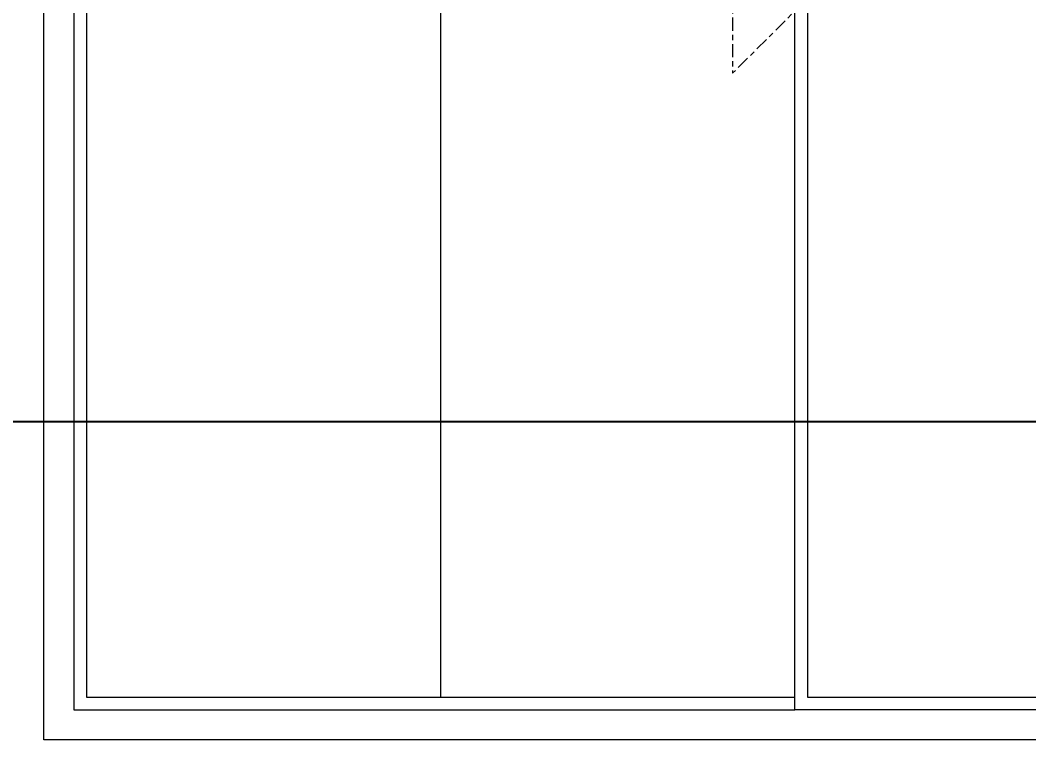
# Model space of a CAD drawing. Header units: millimetres. Extents: x -35190 to 411743, y -233114 to 23872.
# Drawn here: x 83979 to 85188, y -211786 to -210923 of the extents above; entities that cross this region are included whole.
import ezdxf

# ---------------------------------------------------------------- set-up
doc = ezdxf.new("R2010")
doc.units = ezdxf.units.MM
doc.linetypes.add('Centre', pattern=[31.75, 6.35, -4.7625, 15.875, -4.7625])
for name, color, linetype, lineweight in [('A-ANNO-DIMS', 211, 'Continuous', 9), ('A-GLAZ', 151, 'Continuous', 18), ('A-WALL', 113, 'Continuous', 18)]:
    doc.layers.add(name, color=color, linetype=linetype, lineweight=lineweight)
doc.styles.add('Arial_3', font='arial.ttf', dxfattribs={"width": 0.8, "height": 375})
doc.dimstyles.new('main_4_5mm', dxfattribs={"dimscale": 304.8, "dimtxt": 382.597275, "dimasz": 0.738189, "dimexe": 0.590551, "dimexo": 0.0625, "dimgap": 0.024606, "dimtad": 1, "dimdec": 0, "dimzin": 0, "dimdsep": 46, "dimtxsty": 'Arial_3', "dimblk1": 'OBLIQUE', "dimblk2": 'OBLIQUE', "dimsah": 1, "dimcen": 0.09, "dimdle": 0.590551, "dimazin": 0, "dimtfac": 1, "dimtdec": 4, "dimtix": 1, "dimtmove": 0, "dimatfit": 3, "dimfxl": 0.590551, "dimfxlon": 1, "dimtvp": 1, "dimtolj": 1, "dimtzin": 0, "dimarcsym": 2})

# ---------------------------------------------------------------- blocks, each defined once
blk = doc.blocks.new('Sliding - 2L - SL1_8 X 1_8-417365-Section 3')
at = {"layer": 'A-GLAZ'}
for p, q in [((-7715.1, 3154), (-7715.1, 1486)), ((-6851.1, 1486), (-6851.1, 3154)), ((-7700.1, 3139), (-7700.1, 1501)), ((-7275.6, 3139), (-7275.6, 1501)), ((-6836, 3138.9), (-6836, 1501.1)), ((-7700.1, 1501), (-6851.1, 1501)), ((-6836, 1501.1), (-6002.2, 1501.1)), ((-7715.1, 1486), (-6851.1, 1486)), ((-5987.1, 1486), (-6851.1, 1486))]:
    blk.add_line(p, q, dxfattribs=at)
at = {"layer": 'A-GLAZ', "linetype": 'Centre'}
for p in [(-6925.6, 2390.7), (-6854.9, 2320)]:
    blk.add_line(p, (-6925.6, 2249.3), dxfattribs=at)
blk = doc.blocks.new('_Oblique')
at = {"color": 0, "linetype": 'ByBlock', "lineweight": -2}
blk.add_line((-0.5, -0.5), (0.5, 0.5), dxfattribs=at)
blk = doc.blocks.new('*D1385')
at = {"layer": 'A-ANNO-DIMS', "color": 0, "lineweight": -2, "transparency": 16777216}
for p, q in [((81667.7, -211565.6), (81667.7, -211224.6)), ((89892.7, -211565.6), (89892.7, -211224.6)), ((90072.7, -211404.6), (81487.7, -211404.6))]:
    blk.add_line(p, q, dxfattribs=at)
at = {"layer": 'Defpoints', "color": 0, "transparency": 16777216}
for p in [(81667.7, -211404.6), (81667.7, -211584.6), (89892.7, -211584.6)]:
    blk.add_point(p, dxfattribs=at)
at = {"layer": 'A-ANNO-DIMS', "color": 0, "lineweight": -2, "transparency": 16777216, "xscale": 224.9999999999999, "yscale": 224.9999999999999, "zscale": 224.9999999999999, "rotation": 180}
blk.add_blockref('_Oblique', (81667.7, -211404.6), dxfattribs=at)
at = {"layer": 'A-ANNO-DIMS', "color": 0, "lineweight": -2, "transparency": 16777216, "xscale": 224.9999999999999, "yscale": 224.9999999999999, "zscale": 224.9999999999999}
blk.add_blockref('_Oblique', (89892.7, -211404.6), dxfattribs=at)
at = {"layer": 'A-ANNO-DIMS', "color": 0, "transparency": 16777216, "insert": (85780.2, -211205.7), "char_height": 375, "width": 991.692, "attachment_point": 5, "style": 'Arial_3'}
blk.add_mtext('\\A1;8225', dxfattribs=at)

msp = doc.modelspace()

# ---------------------------------------------------------------- linework, layer by layer
at = {"layer": 'A-WALL'}
for p, q in [((84007.7, -211785.8), (84007.7, -210045.8)), ((85807.7, -211785.8), (84007.7, -211785.8))]:
    msp.add_line(p, q, dxfattribs=at)

# ---------------------------------------------------------------- block references
at = {"layer": 'A-GLAZ', "linetype": 'Centre'}
msp.add_blockref('Sliding - 2L - SL1_8 X 1_8-417365-Section 3', (91758.8, -213235.8), dxfattribs=at)

# ---------------------------------------------------------------- dimensions: what is measured, and where the dimension line sits
at = {"layer": 'A-ANNO-DIMS'}
dim = msp.add_linear_dim(base=(81667.7, -211404.6), p1=(89892.7, -211584.6), p2=(81667.7, -211584.6), dimstyle='main_4_5mm', override={"dimpost": '<>', "dimfxl": 8225}, dxfattribs=at)
dim.commit()
dim.dimension.update_dxf_attribs({"geometry": '*D1385', "text_midpoint": (85780.2, -211205.7)})

doc.saveas('drawing.dxf')
